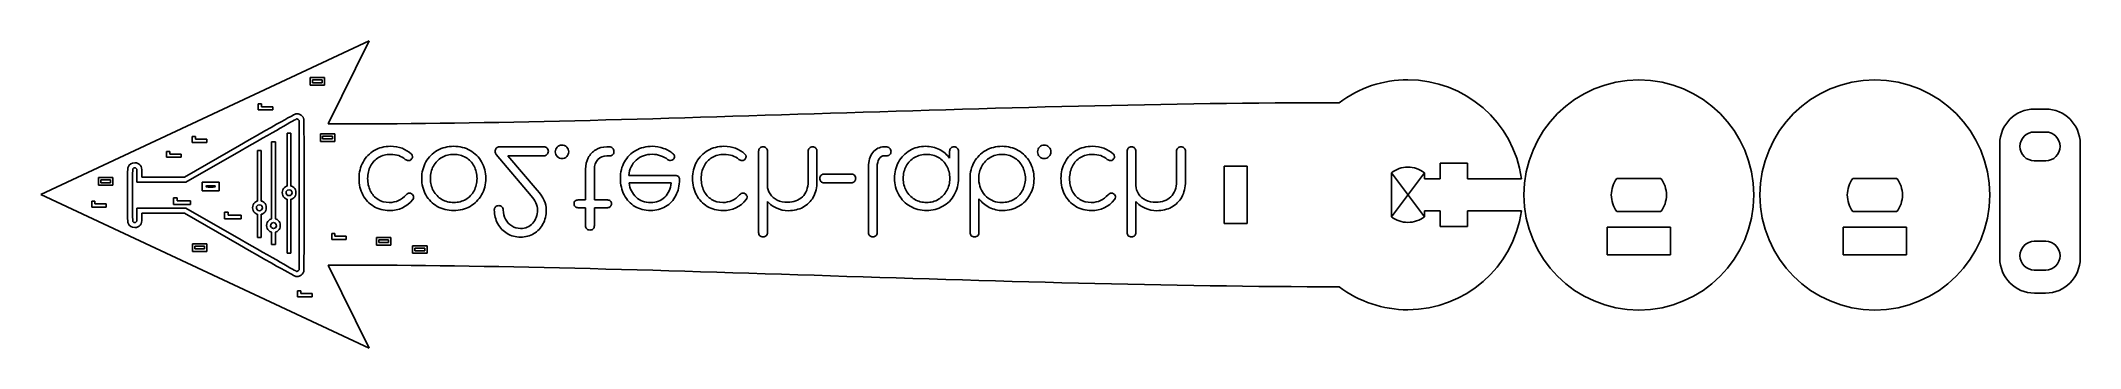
# Model space of a CAD drawing. Extents: x 19 to 197, y 347 to 374.
import ezdxf

# ---------------------------------------------------------------- set-up
doc = ezdxf.new("R2010")
doc.units = 0
doc.layers.get('0').update_dxf_attribs({"linetype": 'CONTINUOUS'})

msp = doc.modelspace()

# ---------------------------------------------------------------- linework, layer by layer
at = {"color": 7}
for p, q in [((19.3161, 360.570283), (47.886446, 373.926054)), ((47.886446, 373.926054), (44.316125, 366.724414)), ((42.755512, 370.7284), (43.386992, 370.7284)), ((42.755512, 370.401287), (42.755512, 370.7284)), ((42.755512, 370.073659), (42.755512, 370.401287)), ((43.386992, 370.073659), (42.755512, 370.073659)), ((42.957052, 370.532549), (42.957052, 370.286567)), ((43.816432, 370.532549), (42.957052, 370.532549)), ((42.957052, 370.286567), (43.816432, 370.286567)), ((43.386992, 370.7284), (44.018482, 370.7284)), ((44.018482, 370.073659), (43.386992, 370.073659)), ((43.816432, 370.286567), (43.816432, 370.532549)), ((44.018482, 370.7284), (44.018482, 370.401287)), ((44.018482, 370.401287), (44.018482, 370.073659)), ((158.412502, 370.529067), (158.412502, 370.529067)), ((178.953838, 370.529067), (178.953838, 370.529067)), ((38.385019, 368.437842), (38.2447, 368.437842)), ((38.2447, 368.437842), (38.2447, 368.180604)), ((38.2447, 368.180604), (38.2447, 367.923344)), ((38.2447, 367.923344), (38.87613, 367.923344)), ((38.52534, 368.437842), (38.385019, 368.437842)), ((38.52534, 368.320914), (38.52534, 368.437842)), ((38.52534, 368.203983), (38.52534, 368.320914)), ((39.01645, 368.203983), (38.52534, 368.203983)), ((38.87613, 367.923344), (39.50757, 367.923344)), ((39.50757, 368.203983), (39.01645, 368.203983)), ((39.50757, 368.063651), (39.50757, 368.203983)), ((39.50757, 367.923344), (39.50757, 368.063651)), ((193.79884, 368.000024), (192.851102, 368.000024)), ((40.928519, 365.897779), (40.765233, 365.897779)), ((40.765233, 365.897779), (40.765233, 363.602508)), ((41.091608, 365.897779), (40.928519, 365.897779)), ((41.091608, 363.602508), (41.091608, 365.897779)), ((41.731995, 367.082001), (41.798722, 367.015277)), ((41.798722, 367.015277), (41.798722, 360.512517)), ((42.193768, 367.186159), (42.193964, 367.186219)), ((43.648893, 365.841052), (44.280373, 365.841052)), ((43.648893, 365.513939), (43.648893, 365.841052)), ((44.280373, 365.841052), (44.911863, 365.841052)), ((44.911863, 365.841052), (44.911863, 365.513939)), ((192.825243, 366.000145), (193.825192, 366.000145)), ((30.398046, 364.315705), (30.257726, 364.315705)), ((30.257726, 364.315705), (30.257726, 364.058466)), ((30.257726, 364.058466), (30.257726, 363.801207)), ((30.538366, 364.315705), (30.398046, 364.315705)), ((30.538366, 364.198777), (30.538366, 364.315705)), ((30.538366, 364.081845), (30.538366, 364.198777)), ((31.029476, 364.081845), (30.538366, 364.081845)), ((31.520596, 364.081845), (31.029476, 364.081845)), ((31.520596, 363.941513), (31.520596, 364.081845)), ((31.520596, 363.801207), (31.520596, 363.941513)), ((36.610845, 364.829286), (31.817267, 362.089991)), ((31.946208, 361.654769), (36.75372, 364.401747)), ((32.633948, 365.609976), (32.493628, 365.609976)), ((32.493628, 365.609976), (32.493628, 365.352737)), ((32.493628, 365.352737), (32.493628, 365.095478)), ((32.493628, 365.095478), (33.125058, 365.095478)), ((32.774268, 365.609976), (32.633948, 365.609976)), ((32.774268, 365.493048), (32.774268, 365.609976)), ((32.774268, 365.376116), (32.774268, 365.493048)), ((33.265378, 365.376116), (32.774268, 365.376116)), ((33.125058, 365.095478), (33.756498, 365.095478)), ((33.756498, 365.376116), (33.265378, 365.376116)), ((33.756498, 365.235784), (33.756498, 365.376116)), ((33.756498, 365.095478), (33.756498, 365.235784)), ((38.344716, 364.401959), (38.181431, 364.401959)), ((38.181431, 364.401959), (38.181431, 362.201885)), ((38.507806, 364.401959), (38.344716, 364.401959)), ((38.507806, 362.201885), (38.507806, 364.401959)), ((39.568634, 365.136241), (39.405545, 365.136241)), ((39.405545, 365.136241), (39.405545, 361.793852)), ((39.731724, 365.136241), (39.568634, 365.136241)), ((39.731724, 361.793852), (39.731724, 365.136241)), ((43.648893, 365.186311), (43.648893, 365.513939)), ((44.280373, 365.186311), (43.648893, 365.186311)), ((43.850433, 365.645201), (43.850433, 365.399219)), ((44.709813, 365.645201), (43.850433, 365.645201)), ((43.850433, 365.399219), (44.709813, 365.399219)), ((44.911863, 365.186311), (44.280373, 365.186311)), ((44.709813, 365.399219), (44.709813, 365.645201)), ((44.911863, 365.513939), (44.911863, 365.186311)), ((49.750746, 364.757626), (49.750746, 364.757626)), ((55.259682, 364.757626), (55.259682, 364.757626)), ((55.259682, 364.055926), (55.259682, 364.055926)), ((58.962046, 364.0459), (61.999402, 360.457208)), ((63.102073, 364.707503), (59.242726, 364.707503)), ((62.530686, 360.948402), (59.964471, 363.92561)), ((59.964471, 363.92561), (63.102073, 363.92561)), ((64.681491, 364.867894), (64.681491, 364.867894)), ((68.785499, 364.707503), (68.574993, 364.707503)), ((68.574993, 363.935633), (68.845648, 363.935633)), ((78.780328, 364.757626), (78.780328, 364.757626)), ((81.79322, 364.326581), (81.79322, 357.269491)), ((82.565091, 361.359399), (82.565091, 364.326581)), ((86.103656, 364.326581), (86.103656, 361.720269)), ((86.875527, 361.720269), (86.875527, 364.326581)), ((92.866773, 364.707503), (92.736453, 364.707503)), ((92.736453, 363.945659), (92.987063, 363.945659)), ((96.412426, 364.055926), (96.412426, 364.055926)), ((98.417283, 364.326581), (98.417283, 363.725123)), ((99.199176, 361.970879), (99.199176, 364.326581)), ((102.981748, 364.055926), (102.981741, 364.055926)), ((106.65403, 364.867894), (106.65403, 364.867894)), ((110.848262, 364.757626), (110.848262, 364.757626)), ((113.861143, 364.326581), (113.861143, 357.269491)), ((114.633006, 361.359399), (114.633006, 364.326581)), ((118.171568, 364.326581), (118.171568, 361.720269)), ((118.943439, 361.720269), (118.943439, 364.326581)), ((189.824939, 364.973851), (189.824939, 355.026135)), ((191.575211, 364.750094), (191.575211, 364.750094)), ((196.825003, 355.026135), (196.825003, 364.973851)), ((27.613638, 362.841746), (27.683113, 362.772348)), ((27.683113, 362.772348), (27.683113, 362.213551)), ((27.683113, 362.213551), (27.683113, 361.654769)), ((28.118234, 362.089991), (28.118234, 362.471637)), ((30.257726, 363.801207), (30.889156, 363.801207)), ((30.889156, 363.801207), (31.520596, 363.801207)), ((38.181431, 362.201885), (38.181431, 360.001808)), ((38.507806, 360.001808), (38.507806, 362.201885)), ((40.765233, 363.602508), (40.765233, 361.307237)), ((41.091608, 361.307308), (41.091608, 363.602508)), ((66.730526, 362.772821), (66.730526, 360.096334)), ((67.502397, 360.096334), (67.502397, 362.772821)), ((74.54667, 362.221485), (70.496863, 362.221485)), ((89.853141, 362.351801), (87.497442, 362.351801)), ((91.353109, 362.973304), (91.353109, 357.259472)), ((92.114947, 357.259472), (92.114947, 362.973304)), ((124.306589, 363.046599), (122.306194, 363.046599)), ((122.306194, 363.046599), (122.306194, 358.046398)), ((124.306589, 358.046398), (124.306589, 363.046599)), ((136.866028, 358.629296), (139.746473, 362.463691)), ((136.866028, 362.462664), (136.866028, 358.6293)), ((139.746473, 358.63033), (136.866028, 362.46266)), ((139.746473, 361.946409), (139.746473, 362.463694)), ((143.506452, 363.296207), (141.106597, 363.296207)), ((141.106597, 363.296207), (141.106597, 361.946409)), ((143.506452, 361.946409), (143.506452, 363.296207)), ((193.825192, 363.50004), (192.825243, 363.50004)), ((47.886446, 347.214487), (19.3161, 360.570283)), ((24.334917, 362.038179), (24.966397, 362.038179)), ((24.334917, 361.711065), (24.334917, 362.038179)), ((24.334917, 361.383437), (24.334917, 361.711065)), ((24.966397, 361.383437), (24.334917, 361.383437)), ((24.536457, 361.842327), (24.536457, 361.596346)), ((25.395837, 361.842327), (24.536457, 361.842327)), ((24.536457, 361.596346), (25.395837, 361.596346)), ((24.966397, 362.038179), (25.597887, 362.038179)), ((25.597887, 361.383437), (24.966397, 361.383437)), ((25.395837, 361.596346), (25.395837, 361.842327)), ((25.597887, 362.038179), (25.597887, 361.711065)), ((25.597887, 361.711065), (25.597887, 361.383437)), ((27.683113, 361.654769), (29.81466, 361.654769)), ((29.967761, 362.089991), (28.118234, 362.089991)), ((29.81466, 361.654769), (31.946208, 361.654769)), ((31.817267, 362.089991), (29.967761, 362.089991)), ((34.101777, 361.65485), (33.367423, 361.65485)), ((33.367423, 361.65485), (33.367423, 361.27408)), ((33.367423, 361.27408), (33.367423, 360.893309)), ((33.367423, 360.893309), (34.101777, 360.893309)), ((34.836092, 361.65485), (34.101777, 361.65485)), ((34.101777, 361.219685), (34.101777, 361.219685)), ((34.101777, 360.893309), (34.836092, 360.893309)), ((34.836092, 361.27408), (34.836092, 361.65485)), ((34.836092, 360.893309), (34.836092, 361.27408)), ((39.405545, 361.793852), (39.405545, 358.451459)), ((39.731724, 358.451529), (39.731724, 361.793852)), ((40.765233, 361.307237), (40.697721, 361.290163)), ((41.159121, 361.290233), (41.091608, 361.307308)), ((41.10462, 360.540602), (41.104561, 360.540351)), ((41.476056, 360.988665), (41.476056, 360.988735)), ((41.798722, 360.512517), (41.798722, 354.009747)), ((70.516915, 361.579931), (74.185796, 361.579931)), ((87.497442, 361.579931), (89.853141, 361.579931)), ((100.194994, 361.960853), (100.194994, 359.605148)), ((141.106597, 361.946409), (139.746473, 361.946409)), ((148.19712, 361.946409), (143.506452, 361.946409)), ((156.49634, 361.969373), (156.49634, 361.969373)), ((177.03769, 361.969373), (177.03769, 361.969373)), ((23.889469, 359.98631), (23.749149, 359.98631)), ((23.749149, 359.98631), (23.749149, 359.729072)), ((23.749149, 359.729072), (23.749149, 359.471812)), ((23.749149, 359.471812), (24.380579, 359.471812)), ((24.029789, 359.98631), (23.889469, 359.98631)), ((24.029789, 359.869382), (24.029789, 359.98631)), ((24.029789, 359.75245), (24.029789, 359.869382)), ((24.520899, 359.75245), (24.029789, 359.75245)), ((24.380579, 359.471812), (25.012019, 359.471812)), ((25.012019, 359.75245), (24.520899, 359.75245)), ((25.012019, 359.612119), (25.012019, 359.75245)), ((25.012019, 359.471812), (25.012019, 359.612119)), ((29.81466, 359.370261), (27.683113, 359.370261)), ((27.683113, 359.370261), (27.683113, 358.811461)), ((27.683113, 358.811461), (27.683113, 358.252675)), ((28.118234, 358.553397), (28.118234, 358.935043)), ((28.118234, 358.935043), (29.967761, 358.935043)), ((31.946208, 359.370261), (29.81466, 359.370261)), ((29.967761, 358.935043), (31.817267, 358.935043)), ((31.028314, 360.294952), (30.865224, 360.294952)), ((30.865224, 360.294952), (30.865224, 359.995775)), ((30.865224, 359.995775), (30.865224, 359.696605)), ((30.865224, 359.696605), (31.599559, 359.696605)), ((31.1916, 360.294952), (31.028314, 360.294952)), ((31.1916, 360.158967), (31.1916, 360.294952)), ((31.1916, 360.022978), (31.1916, 360.158967)), ((31.762747, 360.022978), (31.1916, 360.022978)), ((31.599559, 359.696605), (32.333913, 359.696605)), ((32.333913, 360.022981), (31.762747, 360.022978)), ((31.817267, 358.935043), (36.610845, 356.195748)), ((36.75372, 356.62328), (31.946208, 359.370261)), ((32.333913, 359.859793), (32.333913, 360.022981)), ((32.333913, 359.696605), (32.333913, 359.859793)), ((35.46174, 359.043864), (35.298651, 359.043864)), ((35.298651, 359.043864), (35.298651, 358.744684)), ((35.298651, 358.744684), (35.298651, 358.445507)), ((35.62483, 359.043864), (35.46174, 359.043864)), ((35.62483, 358.907879), (35.62483, 359.043864)), ((35.62483, 358.771873), (35.62483, 358.907879)), ((36.195997, 358.771873), (35.62483, 358.771873)), ((36.76732, 358.771883), (36.195997, 358.771873)), ((36.76732, 358.608695), (36.76732, 358.771883)), ((36.76732, 358.445507), (36.76732, 358.608695)), ((38.181431, 360.001808), (38.113918, 359.984733)), ((38.113918, 358.864509), (38.181431, 358.847434)), ((38.181431, 358.847434), (38.181431, 357.84406)), ((38.575318, 359.984733), (38.507806, 360.001808)), ((38.507806, 358.847431), (38.575318, 358.864505)), ((38.507806, 357.84406), (38.507806, 358.847431)), ((38.520602, 359.235116), (38.520739, 359.234858)), ((38.892254, 359.683235), (38.892254, 359.683235)), ((40.697721, 360.169938), (40.765233, 360.152864)), ((40.765233, 360.152864), (40.765233, 357.81679)), ((41.091608, 360.152864), (41.159121, 360.169938)), ((41.091608, 357.81679), (41.091608, 360.152864)), ((66.730526, 360.096334), (66.078949, 360.096334)), ((66.078949, 359.424713), (66.730526, 359.424713)), ((66.730526, 359.424713), (66.730526, 357.870952)), ((68.635138, 360.096334), (67.502397, 360.096334)), ((67.502397, 357.870952), (67.502397, 359.424713)), ((67.502397, 359.424713), (68.635138, 359.424713)), ((72.391449, 359.86578), (72.391449, 359.86578)), ((72.391449, 359.174106), (72.391449, 359.174106)), ((82.565091, 357.269491), (82.565091, 359.955999)), ((84.389509, 359.164084), (84.389509, 359.164084)), ((96.412426, 359.174106), (96.412426, 359.174106)), ((100.205013, 359.514928), (100.205013, 357.269491)), ((100.976876, 357.269491), (100.976876, 360.206609)), ((103.061927, 359.174106), (103.061934, 359.174106)), ((114.633006, 357.269491), (114.633006, 359.955999)), ((116.457428, 359.164084), (116.457428, 359.164084)), ((139.746473, 358.630333), (139.746473, 359.146588)), ((139.746473, 359.146588), (141.106597, 359.146588)), ((141.106597, 359.146588), (141.106597, 357.796285)), ((143.506452, 357.796285), (143.506452, 359.146588)), ((143.506452, 359.146588), (148.195567, 359.146588)), ((180.869993, 359.088942), (177.03666, 359.088942)), ((27.683113, 358.252675), (27.613638, 358.183281)), ((35.298651, 358.445507), (36.033005, 358.445507)), ((36.033005, 358.445507), (36.76732, 358.445507)), ((38.181431, 357.84406), (38.181431, 356.840689)), ((38.181431, 356.840689), (38.344716, 356.840689)), ((38.344716, 356.840689), (38.507806, 356.840689)), ((38.507806, 356.840689), (38.507806, 357.84406)), ((39.405545, 358.451459), (39.338032, 358.434384)), ((39.338032, 357.31416), (39.405545, 357.297085)), ((39.405545, 357.297085), (39.405545, 356.756076)), ((39.799236, 358.434455), (39.731724, 358.451529)), ((39.731724, 357.297085), (39.799236, 357.31416)), ((39.731724, 356.756076), (39.731724, 357.297085)), ((39.744716, 357.684841), (39.744677, 357.68458)), ((40.116172, 358.132886), (40.116172, 358.132957)), ((40.765233, 357.81679), (40.765233, 355.480728)), ((41.091608, 355.480728), (41.091608, 357.81679)), ((44.777067, 357.175835), (44.636747, 357.175835)), ((44.636747, 357.175835), (44.636747, 356.918597)), ((44.636747, 356.918597), (44.636747, 356.661337)), ((44.917387, 357.175835), (44.777067, 357.175835)), ((44.917387, 357.058907), (44.917387, 357.175835)), ((44.917387, 356.941976), (44.917387, 357.058907)), ((45.408497, 356.941976), (44.917387, 356.941976)), ((45.899617, 356.941976), (45.408497, 356.941976)), ((45.899617, 356.801644), (45.899617, 356.941976)), ((45.899617, 356.661337), (45.899617, 356.801644)), ((48.530692, 356.83513), (49.162172, 356.83513)), ((48.530692, 356.508017), (48.530692, 356.83513)), ((49.162172, 356.83513), (49.793662, 356.83513)), ((49.793662, 356.83513), (49.793662, 356.508017)), ((122.306194, 358.046398), (124.306589, 358.046398)), ((141.106597, 357.796285), (143.506452, 357.796285)), ((155.6628, 357.728808), (161.162722, 357.728808)), ((155.6628, 355.328966), (155.6628, 357.728808)), ((161.162722, 357.728808), (161.162722, 355.328966)), ((176.204154, 357.728808), (181.704062, 357.728808)), ((176.204154, 355.328966), (176.204154, 357.728808)), ((181.704062, 357.728808), (181.704062, 355.328966)), ((32.517379, 356.27573), (33.148859, 356.27573)), ((32.517379, 355.948617), (32.517379, 356.27573)), ((32.517379, 355.620989), (32.517379, 355.948617)), ((33.148859, 355.620989), (32.517379, 355.620989)), ((32.718918, 356.079878), (32.718918, 355.833897)), ((33.578299, 356.079878), (32.718918, 356.079878)), ((32.718918, 355.833897), (33.578299, 355.833897)), ((33.148859, 356.27573), (33.780349, 356.27573)), ((33.780349, 355.620989), (33.148859, 355.620989)), ((33.578299, 355.833897), (33.578299, 356.079878)), ((33.780349, 356.27573), (33.780349, 355.948617)), ((33.780349, 355.948617), (33.780349, 355.620989)), ((39.405545, 356.756076), (39.405545, 356.215066)), ((39.405545, 356.215066), (39.568634, 356.215066)), ((39.568634, 356.215066), (39.731724, 356.215066)), ((39.731724, 356.215066), (39.731724, 356.756076)), ((40.765233, 355.480728), (40.928519, 355.480728)), ((40.928519, 355.480728), (41.091608, 355.480728)), ((44.636747, 356.661337), (45.268177, 356.661337)), ((45.268177, 356.661337), (45.899617, 356.661337)), ((48.530692, 356.180388), (48.530692, 356.508017)), ((49.162172, 356.180388), (48.530692, 356.180388)), ((48.732232, 356.639278), (48.732232, 356.393297)), ((49.591612, 356.639278), (48.732232, 356.639278)), ((48.732232, 356.393297), (49.591612, 356.393297)), ((49.793662, 356.180388), (49.162172, 356.180388)), ((49.591612, 356.393297), (49.591612, 356.639278)), ((49.793662, 356.508017), (49.793662, 356.180388)), ((51.669085, 356.115498), (52.300564, 356.115498)), ((51.669085, 355.788385), (51.669085, 356.115498)), ((51.669085, 355.460757), (51.669085, 355.788385)), ((52.300564, 355.460757), (51.669085, 355.460757)), ((51.870623, 355.919647), (51.870623, 355.673665)), ((52.730004, 355.919647), (51.870623, 355.919647)), ((51.870623, 355.673665), (52.730004, 355.673665)), ((52.300564, 356.115498), (52.932054, 356.115498)), ((52.932054, 355.460757), (52.300564, 355.460757)), ((52.730004, 355.673665), (52.730004, 355.919647)), ((52.932054, 356.115498), (52.932054, 355.788385)), ((52.932054, 355.788385), (52.932054, 355.460757)), ((161.162722, 355.328966), (155.6628, 355.328966)), ((181.704062, 355.328966), (176.204154, 355.328966)), ((191.575211, 355.249898), (191.575211, 355.249898)), ((192.825243, 356.499948), (193.825192, 356.499948)), ((41.798722, 354.009747), (41.731995, 353.943012)), ((44.316125, 354.416128), (47.886446, 347.214487)), ((193.825192, 353.999844), (192.825243, 353.999844)), ((41.80502, 352.195319), (41.6647, 352.195319)), ((41.6647, 352.195319), (41.6647, 351.93808)), ((41.6647, 351.93808), (41.6647, 351.680821)), ((41.6647, 351.680821), (42.29613, 351.680821)), ((41.94534, 352.195319), (41.80502, 352.195319)), ((41.94534, 352.078391), (41.94534, 352.195319)), ((41.94534, 351.961459), (41.94534, 352.078391)), ((42.43645, 351.961459), (41.94534, 351.961459)), ((42.29613, 351.680821), (42.92757, 351.680821)), ((42.92757, 351.961459), (42.43645, 351.961459)), ((42.92757, 351.821127), (42.92757, 351.961459)), ((42.92757, 351.680821), (42.92757, 351.821127)), ((192.851102, 351.999965), (193.79884, 351.999965))]:
    msp.add_line(p, q, dxfattribs=at)
for points in [[(132.323669, 368.546518), (134.049881, 369.841124), (136.148528, 370.542668), (138.30625, 370.546397)], [(138.30625, 370.546397), (143.284156, 370.541106), (147.500211, 366.875304), (148.19712, 361.946409)], [(158.412502, 370.529067), (152.889727, 370.529015), (148.412647, 366.051933), (148.412596, 360.529157)], [(168.412408, 360.529157), (168.412358, 366.051933), (163.935277, 370.529015), (158.412502, 370.529067)], [(178.953838, 370.529067), (173.431068, 370.529007), (168.953997, 366.051927), (168.953946, 360.529157)], [(188.953744, 360.529157), (188.953694, 366.051933), (184.476613, 370.529015), (178.953838, 370.529067)], [(41.573027, 367.57934), (41.40562, 367.568545), (41.368389, 367.548049), (36.610845, 364.829286)], [(41.859778, 367.532967), (41.767733, 367.577576), (41.704539, 367.587821), (41.573027, 367.57934)], [(42.193964, 367.186219), (42.14647, 367.319692), (42.011838, 367.459403), (41.859778, 367.532967)], [(44.316125, 366.724414), (69.316098, 366.570285), (102.782767, 368.570284), (132.323669, 368.546518)], [(192.851102, 368.000024), (191.174596, 368.000024), (189.824939, 366.650349), (189.824939, 364.973851)], [(196.825003, 364.973851), (196.825003, 366.650349), (195.475345, 368.000024), (193.79884, 368.000024)], [(36.75372, 364.401747), (39.397851, 365.912592), (41.584645, 367.148729), (41.61326, 367.148729)], [(41.61326, 367.148729), (41.641912, 367.148729), (41.695295, 367.118672), (41.731995, 367.082001)], [(42.23243, 360.526078), (42.231549, 366.031235), (42.226543, 367.097643), (42.193768, 367.186159)], [(191.575211, 364.750094), (191.575175, 365.440498), (192.134893, 366.000183), (192.825243, 366.000145)], [(193.825192, 366.000145), (194.515578, 366.000162), (195.075295, 365.44048), (195.07526, 364.750094)], [(48.347348, 364.396752), (47.933012, 364.149485), (47.605553, 363.815344), (47.364973, 363.394327)], [(49.750746, 364.757626), (49.229484, 364.757626), (48.761685, 364.637335), (48.347348, 364.396752)], [(48.718251, 363.785272), (49.018977, 363.965708), (49.363142, 364.055926), (49.750746, 364.055926)], [(51.575168, 364.085997), (51.094001, 364.53375), (50.48586, 364.757626), (49.750746, 364.757626)], [(49.750746, 364.055926), (50.285376, 364.055926), (50.71642, 363.912246), (51.043878, 363.624885)], [(51.675414, 363.865465), (51.675414, 363.95234), (51.641999, 364.025851), (51.575168, 364.085997)], [(53.826212, 364.396752), (53.405195, 364.156167), (53.074394, 363.825365), (52.833809, 363.404346)], [(55.259682, 364.757626), (54.731736, 364.757626), (54.253912, 364.637335), (53.826212, 364.396752)], [(54.217156, 363.785272), (54.531253, 363.965708), (54.878762, 364.055926), (55.259682, 364.055926)], [(56.683126, 364.396752), (56.262107, 364.637335), (55.787625, 364.757626), (55.259682, 364.757626)], [(55.259682, 364.055926), (55.647288, 364.055926), (55.994795, 363.965708), (56.302204, 363.785272)], [(57.685555, 363.404346), (57.444974, 363.825365), (57.110831, 364.156167), (56.683126, 364.396752)], [(58.962046, 364.597239), (58.888536, 364.517043), (58.851781, 364.423482), (58.851781, 364.316555)], [(58.851781, 364.316555), (58.851781, 364.20963), (58.888536, 364.119412), (58.962046, 364.0459)], [(59.242726, 364.707503), (59.135799, 364.707503), (59.042239, 364.670749), (58.962046, 364.597239)], [(63.382746, 364.597239), (63.309237, 364.670749), (63.215679, 364.707503), (63.102073, 364.707503)], [(63.102073, 363.92561), (63.208997, 363.92561), (63.299216, 363.965707), (63.372727, 364.0459)], [(63.372727, 364.0459), (63.452923, 364.119412), (63.493021, 364.20963), (63.493021, 364.316555)], [(63.493021, 364.316555), (63.493021, 364.423482), (63.456263, 364.517043), (63.382746, 364.597239)], [(64.270494, 364.697477), (64.156888, 364.583869), (64.100085, 364.44687), (64.100085, 364.286481)], [(64.100085, 364.286481), (64.100085, 364.11941), (64.156888, 363.979071), (64.270494, 363.865465)], [(64.681491, 364.867894), (64.521101, 364.867894), (64.384102, 364.811088), (64.270494, 364.697477)], [(65.092484, 364.697477), (64.978878, 364.811088), (64.84188, 364.867894), (64.681491, 364.867894)], [(65.262893, 364.286481), (65.262893, 364.44687), (65.20609, 364.583869), (65.092484, 364.697477)], [(65.092484, 363.875484), (65.20609, 363.989095), (65.262893, 364.126094), (65.262893, 364.286481)], [(67.622691, 364.456897), (67.342009, 364.28314), (67.121473, 364.052581), (66.961084, 363.76522)], [(68.574993, 364.707503), (68.220802, 364.707503), (67.903368, 364.623968), (67.622691, 364.456897)], [(67.803126, 363.614855), (68.003609, 363.828707), (68.260898, 363.935633), (68.574993, 363.935633)], [(69.086231, 364.597239), (69.006036, 364.670749), (68.905792, 364.707503), (68.785499, 364.707503)], [(68.845648, 363.935633), (68.952575, 363.935633), (69.039451, 363.972388), (69.106276, 364.0459)], [(69.206522, 364.326581), (69.206522, 364.433508), (69.166425, 364.523727), (69.086231, 364.597239)], [(69.106276, 364.0459), (69.173107, 364.119412), (69.206522, 364.212972), (69.206522, 364.326581)], [(71.108347, 364.406774), (70.687328, 364.166192), (70.356525, 363.835391), (70.11594, 363.414372)], [(72.541817, 364.757626), (72.007187, 364.757626), (71.529363, 364.640675), (71.108347, 364.406774)], [(71.138421, 363.554714), (71.512659, 363.895537), (71.980458, 364.065949), (72.541817, 364.065949)], [(73.524194, 364.577187), (73.18337, 364.69748), (72.855911, 364.757626), (72.541817, 364.757626)], [(72.541817, 364.065949), (72.782399, 364.065949), (73.022982, 364.025852), (73.263565, 363.945659)], [(73.263565, 363.945659), (73.510831, 363.858781), (73.707975, 363.751857), (73.854997, 363.624885)], [(74.366232, 364.106045), (74.145699, 364.293166), (73.865019, 364.450213), (73.524194, 364.577187)], [(74.476503, 363.875484), (74.476503, 363.962364), (74.439746, 364.039218), (74.366232, 364.106045)], [(77.376929, 364.396752), (76.962594, 364.149485), (76.635136, 363.815344), (76.394556, 363.394327)], [(78.780328, 364.757626), (78.259066, 364.757626), (77.791266, 364.637335), (77.376929, 364.396752)], [(77.747836, 363.785272), (78.04856, 363.965708), (78.392724, 364.055926), (78.780328, 364.055926)], [(80.60475, 364.085997), (80.123583, 364.53375), (79.515442, 364.757626), (78.780328, 364.757626)], [(78.780328, 364.055926), (79.314958, 364.055926), (79.746003, 363.912246), (80.073463, 363.624885)], [(80.704989, 363.865465), (80.704989, 363.95234), (80.671576, 364.025851), (80.60475, 364.085997)], [(81.903488, 364.607258), (81.829976, 364.533748), (81.79322, 364.440189), (81.79322, 364.326581)], [(82.184165, 364.707503), (82.070561, 364.707503), (81.977002, 364.674088), (81.903488, 364.607258)], [(82.454823, 364.607258), (82.387995, 364.674088), (82.297776, 364.707503), (82.184165, 364.707503)], [(82.565091, 364.326581), (82.565091, 364.440189), (82.528335, 364.533748), (82.454823, 364.607258)], [(86.213924, 364.597239), (86.140412, 364.523727), (86.103656, 364.433508), (86.103656, 364.326581)], [(86.494605, 364.707503), (86.380994, 364.707503), (86.287433, 364.670749), (86.213924, 364.597239)], [(86.765259, 364.597239), (86.691747, 364.670749), (86.601529, 364.707503), (86.494605, 364.707503)], [(86.875527, 364.326581), (86.875527, 364.433508), (86.838771, 364.523727), (86.765259, 364.597239)], [(91.734028, 364.226336), (91.480082, 363.898878), (91.353109, 363.481201), (91.353109, 362.973304)], [(92.736453, 364.707503), (92.3288, 364.707503), (91.994658, 364.547114), (91.734028, 364.226336)], [(92.28536, 363.675), (92.405652, 363.855439), (92.556017, 363.945659), (92.736453, 363.945659)], [(93.18755, 364.607258), (93.107352, 364.674088), (93.000426, 364.707503), (92.866773, 364.707503)], [(92.987063, 363.945659), (93.087304, 363.945659), (93.167497, 363.982414), (93.227643, 364.055926)], [(93.317863, 364.326581), (93.317863, 364.440189), (93.274425, 364.533748), (93.18755, 364.607258)], [(93.227643, 364.055926), (93.28779, 364.122754), (93.317863, 364.212972), (93.317863, 364.326581)], [(94.948885, 364.396752), (94.541231, 364.149485), (94.217112, 363.815344), (93.976527, 363.394327)], [(96.332236, 364.757626), (95.824335, 364.757626), (95.363218, 364.637335), (94.948885, 364.396752)], [(95.369901, 363.785272), (95.683995, 363.965708), (96.031504, 364.055926), (96.412426, 364.055926)], [(97.525122, 364.486971), (97.164247, 364.667408), (96.766618, 364.757626), (96.332236, 364.757626)], [(96.412426, 364.055926), (96.793348, 364.055926), (97.137514, 363.965708), (97.444922, 363.785272)], [(98.417283, 363.725123), (98.183382, 364.045901), (97.885995, 364.299851), (97.525122, 364.486971)], [(98.527547, 364.607258), (98.454038, 364.533748), (98.417283, 364.440189), (98.417283, 364.326581)], [(98.808224, 364.707503), (98.694621, 364.707503), (98.601062, 364.674088), (98.527547, 364.607258)], [(99.088905, 364.597239), (99.015396, 364.670749), (98.921835, 364.707503), (98.808224, 364.707503)], [(99.199176, 364.326581), (99.199176, 364.433508), (99.162419, 364.523727), (99.088905, 364.597239)], [(101.558297, 364.396752), (101.137277, 364.149485), (100.803135, 363.812), (100.555868, 363.384297)], [(102.981741, 364.757626), (102.460481, 364.757626), (101.986, 364.637335), (101.558297, 364.396752)], [(101.949248, 363.785272), (102.256661, 363.965708), (102.600828, 364.055926), (102.981748, 364.055926)], [(104.395163, 364.396752), (103.974146, 364.637335), (103.503005, 364.757626), (102.981741, 364.757626)], [(102.981741, 364.055926), (103.362665, 364.055926), (103.706832, 363.965708), (104.01424, 363.785272)], [(105.397591, 363.384297), (105.157008, 363.812), (104.822866, 364.149485), (104.395163, 364.396752)], [(106.243037, 364.697477), (106.129426, 364.583869), (106.072621, 364.44687), (106.072621, 364.286481)], [(106.072621, 364.286481), (106.072621, 364.11941), (106.129426, 363.979071), (106.243037, 363.865465)], [(106.65403, 364.867894), (106.493641, 364.867894), (106.356643, 364.811088), (106.243037, 364.697477)], [(107.065023, 364.697477), (106.951417, 364.811088), (106.81442, 364.867894), (106.65403, 364.867894)], [(107.235436, 364.286481), (107.235436, 364.44687), (107.178632, 364.583869), (107.065023, 364.697477)], [(107.065023, 363.875484), (107.178632, 363.989095), (107.235436, 364.126094), (107.235436, 364.286481)], [(109.444866, 364.396752), (109.030528, 364.149485), (108.703068, 363.815344), (108.462486, 363.394327)], [(110.848262, 364.757626), (110.327, 364.757626), (109.859201, 364.637335), (109.444866, 364.396752)], [(109.815759, 363.785272), (110.116488, 363.965708), (110.460655, 364.055926), (110.848262, 364.055926)], [(112.672677, 364.085997), (112.191514, 364.53375), (111.583375, 364.757626), (110.848262, 364.757626)], [(110.848262, 364.055926), (111.382889, 364.055926), (111.813933, 363.912246), (112.141393, 363.624885)], [(112.772922, 363.865465), (112.772922, 363.95234), (112.739507, 364.025851), (112.672677, 364.085997)], [(113.971407, 364.607258), (113.897897, 364.533748), (113.861143, 364.440189), (113.861143, 364.326581)], [(114.252084, 364.707503), (114.138478, 364.707503), (114.044919, 364.674088), (113.971407, 364.607258)], [(114.522739, 364.607258), (114.455913, 364.674088), (114.365695, 364.707503), (114.252084, 364.707503)], [(114.633006, 364.326581), (114.633006, 364.440189), (114.59625, 364.533748), (114.522739, 364.607258)], [(118.281843, 364.597239), (118.208327, 364.523727), (118.171568, 364.433508), (118.171568, 364.326581)], [(118.56252, 364.707503), (118.448909, 364.707503), (118.35535, 364.670749), (118.281843, 364.597239)], [(118.833178, 364.597239), (118.759667, 364.670749), (118.669447, 364.707503), (118.56252, 364.707503)], [(118.943439, 364.326581), (118.943439, 364.433508), (118.906686, 364.523727), (118.833178, 364.597239)], [(192.825243, 363.50004), (192.134893, 363.500001), (191.575175, 364.05969), (191.575211, 364.750094)], [(195.07526, 364.750094), (195.075295, 364.059705), (194.515578, 363.500023), (193.825192, 363.50004)], [(26.923755, 362.960318), (26.869392, 362.840191), (26.868214, 362.795031), (26.868214, 360.512517)], [(27.492626, 363.325479), (27.216512, 363.325479), (27.037074, 363.210336), (26.923755, 362.960318)], [(27.302139, 360.512513), (27.302139, 362.617136), (27.306065, 362.767571), (27.349829, 362.820156)], [(27.349829, 362.820156), (27.428921, 362.913734), (27.533133, 362.92225), (27.613638, 362.841746)], [(27.969275, 363.117901), (27.849951, 363.259442), (27.698303, 363.325479), (27.492626, 363.325479)], [(28.118234, 362.471637), (28.118234, 362.883974), (28.100571, 362.962887), (27.969275, 363.117901)], [(47.364973, 363.394327), (47.131073, 362.966621), (47.014123, 362.492139), (47.014123, 361.970879)], [(47.765941, 361.970879), (47.765941, 362.365167), (47.849478, 362.722698), (48.016551, 363.043472)], [(48.016551, 363.043472), (48.183622, 363.357569), (48.417522, 363.604835), (48.718251, 363.785272)], [(51.043878, 363.624885), (51.130758, 363.551373), (51.220977, 363.514617), (51.314536, 363.514617)], [(51.314536, 363.514617), (51.39473, 363.514617), (51.46824, 363.541348), (51.535068, 363.59481)], [(51.535068, 363.59481), (51.628632, 363.675006), (51.675414, 363.765224), (51.675414, 363.865465)], [(52.833809, 363.404346), (52.593224, 362.976645), (52.472931, 362.498823), (52.472931, 361.970879)], [(53.224757, 361.970879), (53.224757, 362.365167), (53.311635, 362.722698), (53.485389, 363.043472)], [(53.485389, 363.043472), (53.665826, 363.357569), (53.909748, 363.604835), (54.217156, 363.785272)], [(56.302204, 363.785272), (56.609616, 363.604835), (56.850199, 363.357569), (57.023952, 363.043472)], [(57.023952, 363.043472), (57.197706, 362.722698), (57.284584, 362.365167), (57.284584, 361.970879)], [(58.046429, 361.970879), (58.046429, 362.498823), (57.926137, 362.976645), (57.685555, 363.404346)], [(64.270494, 363.865465), (64.390784, 363.751854), (64.527783, 363.695049), (64.681491, 363.695049)], [(64.681491, 363.695049), (64.84188, 363.695049), (64.978878, 363.755194), (65.092484, 363.875484)], [(66.961084, 363.76522), (66.807379, 363.471175), (66.730526, 363.140375), (66.730526, 362.772821)], [(67.502397, 362.772821), (67.502397, 363.113644), (67.60264, 363.394322), (67.803126, 363.614855)], [(70.11594, 363.414372), (69.882042, 362.986671), (69.765092, 362.505507), (69.765092, 361.970879)], [(70.496863, 362.221485), (70.55033, 362.769476), (70.764183, 363.213886), (71.138421, 363.554714)], [(73.854997, 363.624885), (73.941872, 363.558055), (74.03209, 363.524639), (74.125651, 363.524639)], [(74.125651, 363.524639), (74.199163, 363.524639), (74.272675, 363.551369), (74.346187, 363.604829)], [(74.346187, 363.604829), (74.433064, 363.685025), (74.476503, 363.775243), (74.476503, 363.875484)], [(74.807303, 362.131266), (74.740475, 362.191412), (74.653597, 362.221485), (74.54667, 362.221485)], [(74.907545, 361.870634), (74.907545, 361.977561), (74.874131, 362.064438), (74.807303, 362.131266)], [(76.394556, 363.394327), (76.160652, 362.966621), (76.043701, 362.492139), (76.043701, 361.970879)], [(76.795523, 361.970879), (76.795523, 362.365167), (76.879058, 362.722698), (77.046129, 363.043472)], [(77.046129, 363.043472), (77.213205, 363.357569), (77.447107, 363.604835), (77.747836, 363.785272)], [(80.073463, 363.624885), (80.160336, 363.551373), (80.250556, 363.514617), (80.344122, 363.514617)], [(80.344122, 363.514617), (80.424313, 363.514617), (80.497821, 363.541348), (80.564647, 363.59481)], [(80.564647, 363.59481), (80.658208, 363.675006), (80.704989, 363.765224), (80.704989, 363.865465)], [(87.226784, 362.241534), (87.153272, 362.168022), (87.116516, 362.077804), (87.116516, 361.970879)], [(87.497442, 362.351801), (87.390515, 362.351801), (87.300296, 362.315046), (87.226784, 362.241534)], [(90.133828, 362.241534), (90.060312, 362.315046), (89.966749, 362.351801), (89.853141, 362.351801)], [(90.244092, 361.970879), (90.244092, 362.077804), (90.207338, 362.168022), (90.133828, 362.241534)], [(92.114947, 362.973304), (92.114947, 363.260665), (92.171751, 363.494564), (92.28536, 363.675)], [(93.976527, 363.394327), (93.742631, 362.966621), (93.625683, 362.492139), (93.625683, 361.970879)], [(94.377501, 361.970879), (94.377501, 362.365167), (94.464378, 362.722698), (94.63813, 363.043472)], [(94.63813, 363.043472), (94.818567, 363.357569), (95.06249, 363.604835), (95.369901, 363.785272)], [(97.444922, 363.785272), (97.752332, 363.604835), (97.992916, 363.357569), (98.166673, 363.043472)], [(98.166673, 363.043472), (98.347112, 362.722698), (98.437332, 362.365167), (98.437332, 361.970879)], [(100.555868, 363.384297), (100.315285, 362.956599), (100.194994, 362.482118), (100.194994, 361.960853)], [(100.956849, 361.960853), (100.956849, 362.355141), (101.043725, 362.712674), (101.217478, 363.033453)], [(101.217478, 363.033453), (101.397914, 363.347545), (101.641838, 363.598151), (101.949248, 363.785272)], [(104.01424, 363.785272), (104.328335, 363.598151), (104.572259, 363.347545), (104.746014, 363.033453)], [(104.746014, 363.033453), (104.926451, 362.712674), (105.016669, 362.355141), (105.016669, 361.960853)], [(105.768491, 361.960853), (105.768491, 362.482118), (105.644858, 362.956599), (105.397591, 363.384297)], [(106.243037, 363.865465), (106.363327, 363.751854), (106.500325, 363.695049), (106.65403, 363.695049)], [(106.65403, 363.695049), (106.81442, 363.695049), (106.951417, 363.755194), (107.065023, 363.875484)], [(108.462486, 363.394327), (108.228587, 362.966621), (108.111638, 362.492139), (108.111638, 361.970879)], [(108.863453, 361.970879), (108.863453, 362.365167), (108.946989, 362.722698), (109.114063, 363.043472)], [(109.114063, 363.043472), (109.281131, 363.357569), (109.51503, 363.604835), (109.815759, 363.785272)], [(112.141393, 363.624885), (112.228271, 363.551373), (112.318489, 363.514617), (112.412048, 363.514617)], [(112.412048, 363.514617), (112.492241, 363.514617), (112.565753, 363.541348), (112.632583, 363.59481)], [(112.632583, 363.59481), (112.726142, 363.675006), (112.772922, 363.765224), (112.772922, 363.865465)], [(138.306765, 362.946347), (137.786813, 362.946347), (137.281209, 362.775691), (136.866028, 362.462664)], [(139.746473, 362.463694), (139.331451, 362.776142), (138.826255, 362.9455), (138.306765, 362.946347)], [(26.868214, 360.512517), (26.868214, 358.229985), (26.869096, 358.18484), (26.923755, 358.064705)], [(27.349829, 358.204871), (27.305279, 358.25741), (27.302139, 358.40788), (27.302139, 360.512513)], [(33.693798, 361.274108), (33.693798, 361.326118), (33.711462, 361.328531), (34.101777, 361.328531)], [(34.101777, 361.219685), (33.711932, 361.219685), (33.693798, 361.222507), (33.693798, 361.274108)], [(34.101777, 361.328531), (34.491583, 361.328531), (34.509717, 361.325709), (34.509717, 361.274108)], [(34.509717, 361.274108), (34.509717, 361.222101), (34.492053, 361.219685), (34.101777, 361.219685)], [(40.380785, 360.988665), (40.351935, 360.92551), (40.331328, 360.816685), (40.331328, 360.730043)], [(40.331328, 360.730043), (40.331328, 360.643436), (40.352132, 360.534573), (40.380785, 360.471436)], [(40.697721, 361.290163), (40.597237, 361.264904), (40.437032, 361.112493), (40.380785, 360.988665)], [(40.380785, 360.471436), (40.437111, 360.347597), (40.597315, 360.195137), (40.697721, 360.169938)], [(40.74547, 360.547407), (40.581203, 360.711635), (40.694639, 360.987515), (40.926222, 360.987515)], [(41.104561, 360.540351), (41.008003, 360.443813), (40.845718, 360.446893), (40.74547, 360.547407)], [(40.926222, 360.987515), (41.168953, 360.987515), (41.278013, 360.714175), (41.10462, 360.540602)], [(41.476056, 360.988735), (41.41973, 361.112557), (41.259506, 361.265027), (41.159121, 361.290233)], [(41.159121, 360.169938), (41.259604, 360.195091), (41.419809, 360.347611), (41.476056, 360.471436)], [(41.525513, 360.730043), (41.525513, 360.816654), (41.50471, 360.925517), (41.476056, 360.988665)], [(41.476056, 360.471436), (41.504906, 360.53459), (41.525513, 360.643415), (41.525513, 360.730043)], [(42.204759, 353.867471), (42.224775, 353.939459), (42.233411, 355.985542), (42.23243, 360.526078)], [(47.014123, 361.970879), (47.014123, 361.436249), (47.127732, 360.958425), (47.354949, 360.537405)], [(47.354949, 360.537405), (47.582163, 360.109702), (47.896257, 359.775559), (48.29723, 359.534977)], [(47.996502, 360.888254), (47.842795, 361.20903), (47.765941, 361.569905), (47.765941, 361.970879)], [(48.668125, 360.146461), (48.380764, 360.320215), (48.15689, 360.56748), (47.996502, 360.888254)], [(51.114049, 360.537405), (50.913565, 360.316875), (50.693031, 360.153146), (50.452446, 360.046219)], [(51.404752, 360.687766), (51.304511, 360.687766), (51.20761, 360.637646), (51.114049, 360.537405)], [(51.595213, 360.627625), (51.535067, 360.667719), (51.47158, 360.687766), (51.404752, 360.687766)], [(51.765623, 360.346944), (51.765623, 360.453869), (51.708819, 360.547429), (51.595213, 360.627625)], [(51.685433, 360.136435), (51.738893, 360.196581), (51.765623, 360.266751), (51.765623, 360.346944)], [(52.472931, 361.970879), (52.472931, 361.442935), (52.593224, 360.965111), (52.833809, 360.537405)], [(52.833809, 360.537405), (53.074394, 360.109702), (53.405195, 359.775559), (53.826212, 359.534977)], [(53.485389, 360.898279), (53.311635, 361.212372), (53.224757, 361.569905), (53.224757, 361.970879)], [(54.217156, 360.146461), (53.909748, 360.326897), (53.665826, 360.577503), (53.485389, 360.898279)], [(57.023952, 360.898279), (56.850199, 360.577503), (56.609616, 360.326897), (56.302204, 360.146461)], [(56.683126, 359.534977), (57.104147, 359.775559), (57.434949, 360.109702), (57.675532, 360.537405)], [(57.284584, 361.970879), (57.284584, 361.569905), (57.197706, 361.212372), (57.023952, 360.898279)], [(57.675532, 360.537405), (57.922796, 360.965111), (58.046429, 361.442935), (58.046429, 361.970879)], [(61.999402, 360.457208), (62.166475, 360.276772), (62.300132, 360.076287), (62.400373, 359.855754)], [(63.312582, 359.224225), (63.312582, 359.765535), (63.05195, 360.34026), (62.530686, 360.948402)], [(69.765092, 361.970879), (69.765092, 361.429565), (69.87536, 360.9484), (70.095896, 360.527383)], [(70.095896, 360.527383), (70.32311, 360.099682), (70.633862, 359.76888), (71.02815, 359.534977)], [(71.128395, 360.336922), (70.794251, 360.651014), (70.590424, 361.06535), (70.516915, 361.579931)], [(74.185796, 361.579931), (74.132334, 361.06535), (73.945214, 360.651014), (73.624435, 360.336922)], [(73.704632, 359.524958), (74.085552, 359.752173), (74.379597, 360.069607), (74.586767, 360.47726)], [(74.586767, 360.47726), (74.800619, 360.884916), (74.907545, 361.349374), (74.907545, 361.870634)], [(76.043701, 361.970879), (76.043701, 361.436249), (76.15731, 360.958425), (76.38453, 360.537405)], [(76.38453, 360.537405), (76.611745, 360.109702), (76.925839, 359.775559), (77.326813, 359.534977)], [(77.026084, 360.888254), (76.872377, 361.20903), (76.795523, 361.569905), (76.795523, 361.970879)], [(77.697706, 360.146461), (77.410345, 360.320215), (77.186471, 360.56748), (77.026084, 360.888254)], [(80.143627, 360.537405), (79.943149, 360.316875), (79.722617, 360.153146), (79.482032, 360.046219)], [(80.434337, 360.687766), (80.334094, 360.687766), (80.237191, 360.637646), (80.143627, 360.537405)], [(80.624799, 360.627625), (80.564652, 360.667719), (80.501165, 360.687766), (80.434337, 360.687766)], [(80.795204, 360.346944), (80.795204, 360.453869), (80.738403, 360.547429), (80.624799, 360.627625)], [(80.715018, 360.136435), (80.768476, 360.196581), (80.795204, 360.266751), (80.795204, 360.346944)], [(82.795648, 360.617599), (82.641943, 360.838134), (82.565091, 361.085401), (82.565091, 361.359399)], [(83.417151, 360.086316), (83.156521, 360.213287), (82.949354, 360.390382), (82.795648, 360.617599)], [(85.60244, 360.366996), (85.274985, 360.052899), (84.843942, 359.895851), (84.309312, 359.895851)], [(86.103656, 361.720269), (86.103656, 361.125498), (85.936584, 360.674407), (85.60244, 360.366996)], [(85.662592, 359.464809), (86.043512, 359.665295), (86.340898, 359.95934), (86.55475, 360.346944)], [(86.55475, 360.346944), (86.768601, 360.727869), (86.875527, 361.185644), (86.875527, 361.720269)], [(87.116516, 361.970879), (87.116516, 361.857271), (87.149929, 361.763709), (87.216755, 361.690195)], [(87.216755, 361.690195), (87.290271, 361.616686), (87.383834, 361.579931), (87.497442, 361.579931)], [(89.853141, 361.579931), (89.966749, 361.579931), (90.060312, 361.616686), (90.133828, 361.690195)], [(90.133828, 361.690195), (90.207338, 361.763709), (90.244092, 361.857271), (90.244092, 361.970879)], [(93.625683, 361.970879), (93.625683, 361.449615), (93.745972, 360.975132), (93.98655, 360.547431)], [(93.98655, 360.547431), (94.233819, 360.119728), (94.567961, 359.785585), (94.988978, 359.545003)], [(94.63813, 360.908305), (94.464378, 361.2224), (94.377501, 361.576591), (94.377501, 361.970879)], [(95.369901, 360.156483), (95.06249, 360.336919), (94.818567, 360.587527), (94.63813, 360.908305)], [(98.166673, 360.908305), (97.992916, 360.587527), (97.752332, 360.336919), (97.444922, 360.156483)], [(97.825851, 359.545003), (98.253552, 359.785585), (98.587694, 360.119728), (98.828276, 360.547431)], [(98.437332, 361.970879), (98.437332, 361.576591), (98.347112, 361.2224), (98.166673, 360.908305)], [(98.828276, 360.547431), (99.075543, 360.975132), (99.199176, 361.449615), (99.199176, 361.970879)], [(100.966868, 361.710247), (100.960189, 361.763709), (100.956849, 361.847245), (100.956849, 361.960853)], [(100.976887, 361.660121), (100.976887, 361.680182), (100.973547, 361.696891), (100.966868, 361.710247)], [(101.628464, 360.377019), (101.260907, 360.71116), (101.043715, 361.138861), (100.976887, 361.660121)], [(102.981741, 359.875802), (102.453797, 359.875802), (102.002705, 360.042874), (101.628464, 360.377019)], [(104.746014, 360.898279), (104.572259, 360.577503), (104.328335, 360.326897), (104.01424, 360.146461)], [(104.435263, 359.545003), (104.849598, 359.785585), (105.173716, 360.119728), (105.407617, 360.547431)], [(105.016669, 361.960853), (105.016669, 361.566563), (104.926451, 361.212372), (104.746014, 360.898279)], [(105.407617, 360.547431), (105.6482, 360.968453), (105.768491, 361.439593), (105.768491, 361.960853)], [(108.111638, 361.970879), (108.111638, 361.436249), (108.225245, 360.958425), (108.45246, 360.537405)], [(108.45246, 360.537405), (108.679679, 360.109702), (108.993772, 359.775559), (109.39474, 359.534977)], [(109.094014, 360.888254), (108.940307, 361.20903), (108.863453, 361.569905), (108.863453, 361.970879)], [(109.765643, 360.146461), (109.478277, 360.320215), (109.254401, 360.56748), (109.094014, 360.888254)], [(112.211564, 360.537405), (112.011078, 360.316875), (111.790544, 360.153146), (111.549961, 360.046219)], [(112.502267, 360.687766), (112.402022, 360.687766), (112.305121, 360.637646), (112.211564, 360.537405)], [(112.692729, 360.627625), (112.632582, 360.667719), (112.569095, 360.687766), (112.502267, 360.687766)], [(112.863141, 360.346944), (112.863141, 360.453869), (112.806337, 360.547429), (112.692729, 360.627625)], [(112.782948, 360.136435), (112.83641, 360.196581), (112.863141, 360.266751), (112.863141, 360.346944)], [(114.863568, 360.617599), (114.70986, 360.838134), (114.633006, 361.085401), (114.633006, 361.359399)], [(115.485074, 360.086316), (115.224442, 360.213287), (115.017273, 360.390382), (114.863568, 360.617599)], [(117.670356, 360.366996), (117.342901, 360.052899), (116.911858, 359.895851), (116.377228, 359.895851)], [(118.171568, 361.720269), (118.171568, 361.125498), (118.004498, 360.674407), (117.670356, 360.366996)], [(117.730508, 359.464809), (118.111426, 359.665295), (118.40881, 359.95934), (118.622662, 360.346944)], [(118.622662, 360.346944), (118.836513, 360.727869), (118.943439, 361.185644), (118.943439, 361.720269)], [(148.412596, 360.529157), (148.412647, 355.006382), (152.889727, 350.5293), (158.412502, 350.529248)], [(156.01265, 360.528664), (156.013577, 361.048613), (156.183319, 361.554203), (156.49634, 361.969373)], [(156.49531, 359.088942), (156.182859, 359.503972), (156.013494, 360.00917), (156.01265, 360.528664)], [(156.49634, 361.969373), (156.49634, 361.969373), (160.329698, 361.969373), (160.329698, 361.969373)], [(158.412502, 350.529248), (163.935277, 350.5293), (168.412358, 355.006382), (168.412408, 360.529157)], [(160.812358, 360.528664), (160.811217, 360.009052), (160.641486, 359.503842), (160.328667, 359.088942)], [(160.329698, 361.969373), (160.642351, 361.554073), (160.811727, 361.048496), (160.812358, 360.528664)], [(168.953946, 360.529157), (168.953997, 355.006388), (173.431068, 350.529308), (178.953838, 350.529248)], [(176.554, 360.528664), (176.554927, 361.048613), (176.724669, 361.554203), (177.03769, 361.969373)], [(177.03666, 359.088942), (176.72421, 359.503972), (176.554844, 360.00917), (176.554, 360.528664)], [(177.03769, 361.969373), (177.03769, 361.969373), (180.871034, 361.969373), (180.871034, 361.969373)], [(178.953838, 350.529248), (184.476613, 350.5293), (188.953694, 355.006382), (188.953744, 360.529157)], [(181.353693, 360.528664), (181.352549, 360.009051), (181.182815, 359.503841), (180.869993, 359.088942)], [(180.871034, 361.969373), (181.183687, 361.554073), (181.353063, 361.048496), (181.353693, 360.528664)], [(37.796983, 359.683235), (37.768133, 359.620081), (37.747526, 359.511256), (37.747526, 359.424624)], [(37.747526, 359.424624), (37.747526, 359.338017), (37.768329, 359.229154), (37.796983, 359.166014)], [(38.113918, 359.984733), (38.013435, 359.95958), (37.85325, 359.80706), (37.796983, 359.683235)], [(37.796983, 359.166014), (37.853309, 359.042174), (38.013533, 358.889718), (38.113918, 358.864509)], [(38.161648, 359.241914), (37.997381, 359.406142), (38.110817, 359.682018), (38.342401, 359.682018)], [(38.520739, 359.234858), (38.424181, 359.138321), (38.261916, 359.1414), (38.161648, 359.241914)], [(38.342401, 359.682018), (38.585131, 359.682018), (38.694172, 359.408689), (38.520602, 359.235116)], [(38.892254, 359.683235), (38.835928, 359.807053), (38.675724, 359.959534), (38.575318, 359.984733)], [(38.575318, 358.864505), (38.675606, 358.889729), (38.836007, 359.042178), (38.892254, 359.16601)], [(38.941711, 359.424621), (38.941711, 359.511228), (38.920908, 359.620092), (38.892254, 359.683235)], [(38.892254, 359.16601), (38.920907, 359.229168), (38.941711, 359.337972), (38.941711, 359.424621)], [(48.29723, 359.534977), (48.698201, 359.294396), (49.149292, 359.174106), (49.650505, 359.174106)], [(49.650505, 359.875802), (49.282948, 359.875802), (48.955488, 359.966022), (48.668125, 360.146461)], [(49.650505, 359.174106), (50.485864, 359.174106), (51.164173, 359.494882), (51.685433, 360.136435)], [(50.452446, 360.046219), (50.211863, 359.932608), (49.94455, 359.875802), (49.650505, 359.875802)], [(53.826212, 359.534977), (54.253912, 359.294396), (54.731736, 359.174106), (55.259682, 359.174106)], [(55.259682, 359.875802), (54.878762, 359.875802), (54.531253, 359.966022), (54.217156, 360.146461)], [(56.302204, 360.146461), (55.994795, 359.966022), (55.647288, 359.875802), (55.259682, 359.875802)], [(55.259682, 359.174106), (55.787625, 359.174106), (56.262107, 359.294396), (56.683126, 359.534977)], [(58.901901, 359.494884), (58.828389, 359.421369), (58.791633, 359.33115), (58.791633, 359.224225)], [(58.791633, 359.224225), (58.791633, 358.783157), (58.891876, 358.382186), (59.092362, 358.021313)], [(59.182581, 359.605148), (59.075654, 359.605148), (58.982094, 359.568393), (58.901901, 359.494884)], [(59.453239, 359.494884), (59.379725, 359.568393), (59.289506, 359.605148), (59.182581, 359.605148)], [(59.573529, 359.224225), (59.573529, 359.33115), (59.533433, 359.421369), (59.453239, 359.494884)], [(59.774013, 358.422284), (59.640357, 358.662867), (59.573529, 358.93018), (59.573529, 359.224225)], [(62.550738, 359.224225), (62.550738, 358.756428), (62.410398, 358.372165), (62.129718, 358.071436)], [(62.400373, 359.855754), (62.500616, 359.628537), (62.550738, 359.418027), (62.550738, 359.224225)], [(63.021876, 358.011291), (63.21568, 358.36548), (63.312582, 358.769791), (63.312582, 359.224225)], [(65.818317, 360.006115), (65.758171, 359.93929), (65.728098, 359.859097), (65.728098, 359.765538)], [(65.728098, 359.765538), (65.728098, 359.665295), (65.758171, 359.585102), (65.818317, 359.524958)], [(66.078949, 360.096334), (65.972025, 360.096334), (65.885147, 360.066261), (65.818317, 360.006115)], [(65.818317, 359.524958), (65.885147, 359.458128), (65.972025, 359.424713), (66.078949, 359.424713)], [(68.885748, 360.006115), (68.825602, 360.066261), (68.742065, 360.096334), (68.635138, 360.096334)], [(68.635138, 359.424713), (68.742065, 359.424713), (68.825602, 359.458128), (68.885748, 359.524958)], [(68.985993, 359.765538), (68.985993, 359.859097), (68.952578, 359.93929), (68.885748, 360.006115)], [(68.885748, 359.524958), (68.952578, 359.585102), (68.985993, 359.665295), (68.985993, 359.765538)], [(71.02815, 359.534977), (71.429122, 359.294396), (71.883555, 359.174106), (72.391449, 359.174106)], [(72.391449, 359.86578), (71.883555, 359.86578), (71.462537, 360.022827), (71.128395, 360.336922)], [(73.624435, 360.336922), (73.303662, 360.022827), (72.892666, 359.86578), (72.391449, 359.86578)], [(72.391449, 359.174106), (72.885982, 359.174106), (73.32371, 359.291057), (73.704632, 359.524958)], [(77.326813, 359.534977), (77.727781, 359.294396), (78.178872, 359.174106), (78.680087, 359.174106)], [(78.680087, 359.875802), (78.31253, 359.875802), (77.98507, 359.966022), (77.697706, 360.146461)], [(78.680087, 359.174106), (79.515448, 359.174106), (80.193758, 359.494882), (80.715018, 360.136435)], [(79.482032, 360.046219), (79.241449, 359.932608), (78.974134, 359.875802), (78.680087, 359.875802)], [(82.565091, 359.955999), (82.785624, 359.708735), (83.052937, 359.514932), (83.367032, 359.37459)], [(83.367032, 359.37459), (83.681127, 359.234253), (84.021952, 359.164084), (84.389509, 359.164084)], [(84.309312, 359.895851), (83.981852, 359.895851), (83.684465, 359.959339), (83.417151, 360.086316)], [(84.389509, 359.164084), (84.863988, 359.164084), (85.288349, 359.264326), (85.662592, 359.464809)], [(94.988978, 359.545003), (95.416684, 359.297738), (95.891166, 359.174106), (96.412426, 359.174106)], [(96.412426, 359.875802), (96.031504, 359.875802), (95.683995, 359.969363), (95.369901, 360.156483)], [(97.444922, 360.156483), (97.137514, 359.969363), (96.793348, 359.875802), (96.412426, 359.875802)], [(96.412426, 359.174106), (96.93369, 359.174106), (97.404832, 359.297738), (97.825851, 359.545003)], [(100.194994, 359.605148), (100.194994, 359.565051), (100.198334, 359.534978), (100.205013, 359.514928)], [(100.976876, 360.206609), (101.21078, 359.885831), (101.508168, 359.635223), (101.869041, 359.454787)], [(101.869041, 359.454787), (102.229914, 359.267667), (102.627542, 359.174106), (103.061927, 359.174106)], [(104.01424, 360.146461), (103.706832, 359.966022), (103.362665, 359.875802), (102.981741, 359.875802)], [(103.061934, 359.174106), (103.569833, 359.174106), (104.027609, 359.297738), (104.435263, 359.545003)], [(109.39474, 359.534977), (109.795712, 359.294396), (110.246805, 359.174106), (110.74802, 359.174106)], [(110.74802, 359.875802), (110.380463, 359.875802), (110.053004, 359.966022), (109.765643, 360.146461)], [(110.74802, 359.174106), (111.583374, 359.174106), (112.261683, 359.494882), (112.782948, 360.136435)], [(111.549961, 360.046219), (111.309381, 359.932608), (111.042067, 359.875802), (110.74802, 359.875802)], [(114.633006, 359.955999), (114.853542, 359.708735), (115.120854, 359.514932), (115.434944, 359.37459)], [(115.434944, 359.37459), (115.749041, 359.234253), (116.089869, 359.164084), (116.457428, 359.164084)], [(116.377228, 359.895851), (116.049768, 359.895851), (115.752383, 359.959339), (115.485074, 360.086316)], [(116.457428, 359.164084), (116.931903, 359.164084), (117.356263, 359.264326), (117.730508, 359.464809)], [(136.866028, 358.6293), (137.281336, 358.316643), (137.78693, 358.147282), (138.306765, 358.146647)], [(148.195567, 359.146588), (147.49875, 354.218272), (143.283567, 350.552682), (138.30625, 350.546596)], [(138.306765, 358.146647), (138.826375, 358.146647), (139.331578, 358.317515), (139.746473, 358.630333)], [(160.328667, 359.088942), (160.328667, 359.088942), (156.49531, 359.088942), (156.49531, 359.088942)], [(26.923755, 358.064705), (27.036995, 357.814712), (27.216512, 357.699545), (27.492626, 357.699545)], [(27.613638, 358.183281), (27.533172, 358.102815), (27.42896, 358.111293), (27.349829, 358.204871)], [(27.492626, 357.699545), (27.698303, 357.699545), (27.849931, 357.765546), (27.969275, 357.907123)], [(27.969275, 357.907123), (28.099983, 358.062147), (28.118234, 358.14106), (28.118234, 358.553397)], [(39.021097, 358.132886), (38.992247, 358.069732), (38.97164, 357.960907), (38.97164, 357.874275)], [(38.97164, 357.874275), (38.97164, 357.787669), (38.992443, 357.678801), (39.021097, 357.615658)], [(39.338032, 358.434384), (39.237549, 358.409231), (39.077364, 358.256711), (39.021097, 358.132886)], [(39.021097, 357.615658), (39.077422, 357.491818), (39.237627, 357.339366), (39.338032, 357.31416)], [(39.385566, 357.691635), (39.221299, 357.855864), (39.334735, 358.131743), (39.566318, 358.131743)], [(39.744677, 357.68458), (39.648118, 357.588042), (39.485833, 357.591122), (39.385566, 357.691635)], [(39.566318, 358.131743), (39.809049, 358.131743), (39.918089, 357.858411), (39.744716, 357.684841)], [(40.116172, 358.132957), (40.059846, 358.256796), (39.899622, 358.409252), (39.799236, 358.434455)], [(39.799236, 357.31416), (39.89972, 357.339418), (40.059905, 357.491833), (40.116172, 357.615658)], [(40.165629, 357.874275), (40.165629, 357.960882), (40.144825, 358.069746), (40.116172, 358.132886)], [(40.116172, 357.615658), (40.145022, 357.678812), (40.165629, 357.787619), (40.165629, 357.874275)], [(59.092362, 358.021313), (59.29285, 357.66044), (59.566848, 357.379761), (59.914355, 357.179275)], [(60.315322, 357.840878), (60.088108, 357.981218), (59.907671, 358.17502), (59.774013, 358.422284)], [(59.914355, 357.179275), (60.261862, 356.972107), (60.649466, 356.868524), (61.077167, 356.868524)], [(61.077167, 357.620342), (60.79649, 357.620342), (60.542542, 357.693854), (60.315322, 357.840878)], [(62.129718, 358.071436), (61.855721, 357.770707), (61.50487, 357.620342), (61.077167, 357.620342)], [(61.077167, 356.868524), (61.511549, 356.868524), (61.895813, 356.968767), (62.229957, 357.169253)], [(62.229957, 357.169253), (62.570785, 357.369734), (62.834758, 357.650413), (63.021876, 358.011291)], [(66.730526, 357.870952), (66.730526, 357.757344), (66.763941, 357.663782), (66.830771, 357.590268)], [(66.830771, 357.590268), (66.904283, 357.516759), (66.997842, 357.480004), (67.111449, 357.480004)], [(67.111449, 357.480004), (67.225057, 357.480004), (67.318618, 357.516759), (67.392133, 357.590268)], [(67.392133, 357.590268), (67.465642, 357.663782), (67.502397, 357.757344), (67.502397, 357.870952)], [(81.79322, 357.269491), (81.79322, 357.155885), (81.829976, 357.062327), (81.903488, 356.988817)], [(81.903488, 356.988817), (81.977002, 356.915306), (82.070561, 356.87855), (82.184165, 356.87855)], [(82.184165, 356.87855), (82.297776, 356.87855), (82.387995, 356.915306), (82.454823, 356.988817)], [(82.454823, 356.988817), (82.528335, 357.062327), (82.565091, 357.155885), (82.565091, 357.269491)], [(91.353109, 357.259472), (91.353109, 357.145861), (91.389864, 357.055643), (91.463374, 356.988817)], [(91.463374, 356.988817), (91.536881, 356.915306), (91.627099, 356.87855), (91.734028, 356.87855)], [(91.734028, 356.87855), (91.847634, 356.87855), (91.937854, 356.915306), (92.004686, 356.988817)], [(92.004686, 356.988817), (92.078194, 357.055643), (92.114947, 357.145861), (92.114947, 357.259472)], [(100.205013, 357.269491), (100.205013, 357.155885), (100.238427, 357.062327), (100.305255, 356.988817)], [(100.305255, 356.988817), (100.378764, 356.915306), (100.472323, 356.87855), (100.585932, 356.87855)], [(100.585932, 356.87855), (100.699543, 356.87855), (100.793103, 356.915306), (100.866612, 356.988817)], [(100.866612, 356.988817), (100.940122, 357.062327), (100.976876, 357.155885), (100.976876, 357.269491)], [(113.861143, 357.269491), (113.861143, 357.155885), (113.897897, 357.062327), (113.971407, 356.988817)], [(113.971407, 356.988817), (114.044919, 356.915306), (114.138478, 356.87855), (114.252084, 356.87855)], [(114.252084, 356.87855), (114.365695, 356.87855), (114.455913, 356.915306), (114.522739, 356.988817)], [(114.522739, 356.988817), (114.59625, 357.062327), (114.633006, 357.155885), (114.633006, 357.269491)], [(36.610845, 356.195748), (41.368389, 353.477024), (41.405659, 353.456376), (41.573027, 353.44568)], [(41.61326, 353.876287), (41.584607, 353.876287), (39.397851, 355.112435), (36.75372, 356.62328)], [(189.824939, 355.026135), (189.824939, 353.349639), (191.174596, 351.999965), (192.851102, 351.999965)], [(191.575211, 355.249898), (191.575175, 355.940302), (192.134893, 356.499987), (192.825243, 356.499948)], [(192.825243, 353.999844), (192.134893, 353.999805), (191.575175, 354.559494), (191.575211, 355.249898)], [(193.79884, 351.999965), (195.475345, 351.999965), (196.825003, 353.349639), (196.825003, 355.026135)], [(193.825192, 356.499948), (194.515578, 356.499966), (195.075295, 355.940284), (195.07526, 355.249898)], [(195.07526, 355.249898), (195.075295, 354.559508), (194.515578, 353.999827), (193.825192, 353.999844)], [(41.573027, 353.44568), (41.705893, 353.43686), (41.767517, 353.447444), (41.863664, 353.49394)], [(41.731995, 353.943012), (41.695295, 353.906256), (41.641913, 353.876287), (41.61326, 353.876287)], [(41.863664, 353.49394), (42.017529, 353.568341), (42.167293, 353.732495), (42.204759, 353.867471)], [(132.327288, 352.546476), (102.782767, 352.570288), (69.316098, 354.570284), (44.316125, 354.416128)], [(138.30625, 350.546596), (136.149766, 350.551077), (134.052505, 351.252611), (132.327288, 352.546476)]]:
    msp.add_open_spline(points, degree=3, dxfattribs=at)

doc.saveas('drawing.dxf')
